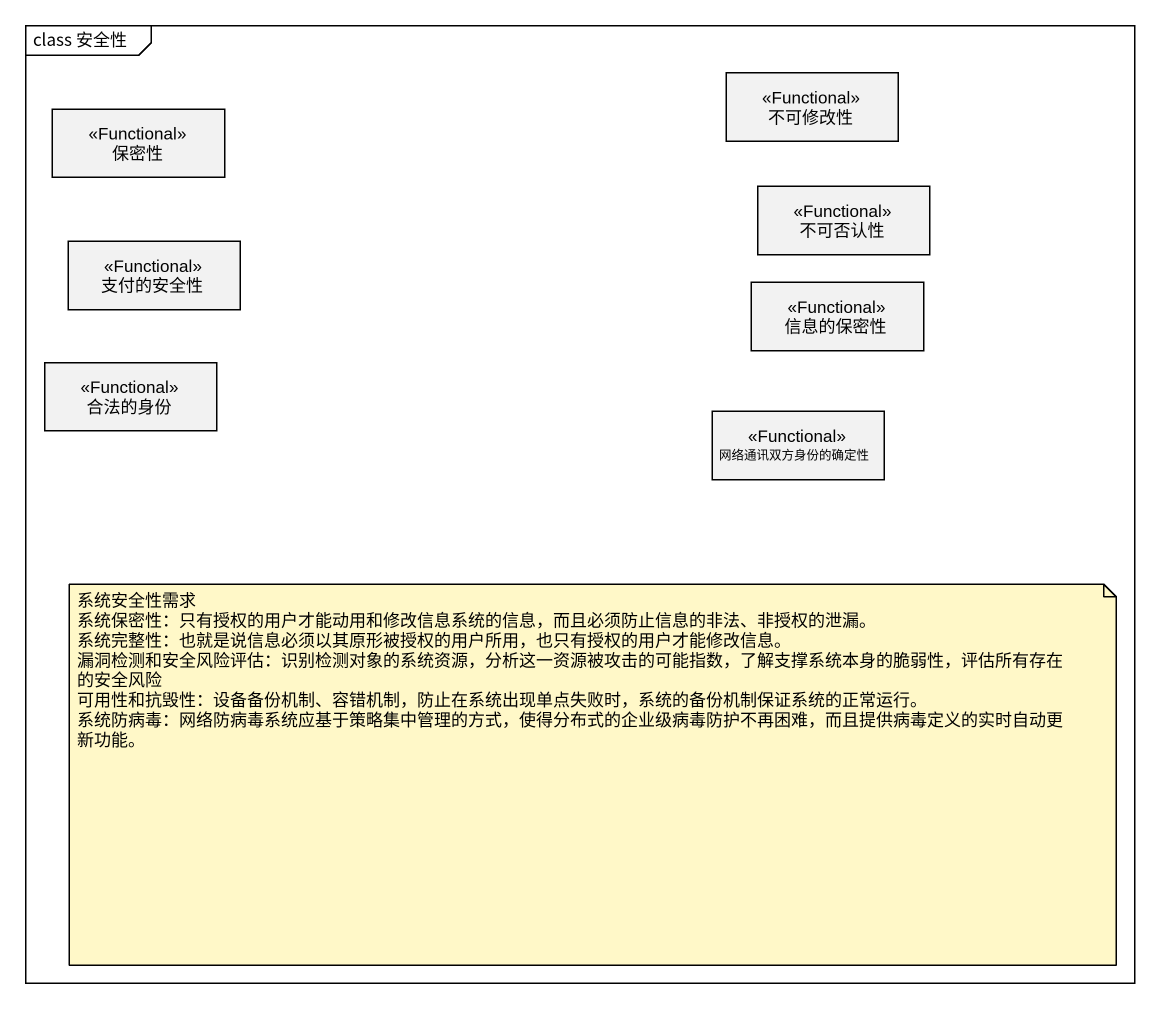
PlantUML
@startuml
mainframe class 安全性
hide circle
hide empty members
class 不可修改性 <<Functional>>
class 保密性 <<Functional>>
class 支付的安全性 <<Functional>>
class 不可否认性 <<Functional>>
class 信息的保密性 <<Functional>>
class 合法的身份 <<Functional>>
class 网络通讯双方身份的确定性 <<Functional>>
note as N1
  系统安全性需求
  系统保密性：只有授权的用户才能动用和修改信息系统的信息，而且必须防止信息的非法、非授权的泄漏。
  系统完整性：也就是说信息必须以其原形被授权的用户所用，也只有授权的用户才能修改信息。
  漏洞检测和安全风险评估：识别检测对象的系统资源，分析这一资源被攻击的可能指数，了解支撑系统本身的脆弱性，评估所有存在的安全风险
  可用性和抗毁性：设备备份机制、容错机制，防止在系统出现单点失败时，系统的备份机制保证系统的正常运行。
  系统防病毒：网络防病毒系统应基于策略集中管理的方式，使得分布式的企业级病毒防护不再困难，而且提供病毒定义的实时自动更新功能。
end note
@enduml
